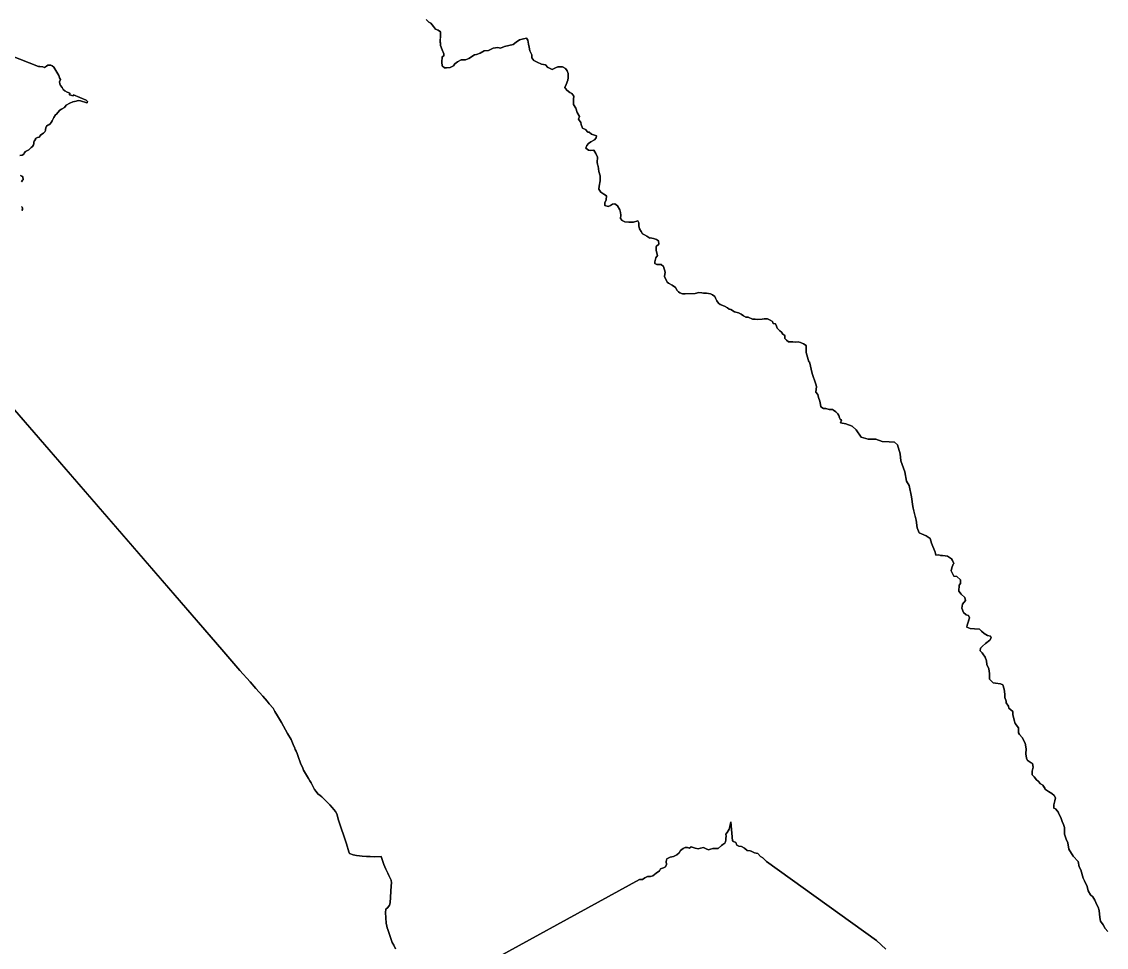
# Model space of a CAD drawing. Header units: inches. Extents: x 33.9 to 41.9, y -4.8 to 5.4.
# Drawn here: x 37.679 to 38.417, y -2.767 to -2.137 of the extents above; entities that cross this region are included whole.
import ezdxf

# ---------------------------------------------------------------- set-up
doc = ezdxf.new("R2010")
doc.units = ezdxf.units.IN
doc.header["$MEASUREMENT"] = 0
doc.layers.add('Counties', color=7, linetype='Continuous')

msp = doc.modelspace()

# ---------------------------------------------------------------- linework, layer by layer
at = {"layer": 'Counties'}
for points in [[(37.95402, -2.13548), (37.95578, -2.13738), (37.95711, -2.13811), (37.95902, -2.14045), (37.96035, -2.1422), (37.96226, -2.14293), (37.96373, -2.14395), (37.96373, -2.14615), (37.96358, -2.15009), (37.96367, -2.15197), (37.96373, -2.1533), (37.96476, -2.15623), (37.96594, -2.15885), (37.96594, -2.16032), (37.9649, -2.1609), (37.96461, -2.1647), (37.9649, -2.16718), (37.96652, -2.16835), (37.96785, -2.1685), (37.97035, -2.1682), (37.97256, -2.16703), (37.97359, -2.16572), (37.97521, -2.16441), (37.97787, -2.16294), (37.98067, -2.16294), (37.98302, -2.16207), (37.98685, -2.15973), (37.98833, -2.15944), (37.99083, -2.15856), (37.99348, -2.15681), (37.99628, -2.15666), (37.99952, -2.15506), (38.00276, -2.15462), (38.00453, -2.15506), (38.00718, -2.15403), (38.01028, -2.1533), (38.01308, -2.15257), (38.01529, -2.15097), (38.0175, -2.14936), (38.02015, -2.14863), (38.02221, -2.14834), (38.02324, -2.14965), (38.02368, -2.15228), (38.02398, -2.15447), (38.02456, -2.15681), (38.02589, -2.15958), (38.02589, -2.16163), (38.02721, -2.16338), (38.02957, -2.1647), (38.03237, -2.16587), (38.03517, -2.16631), (38.03664, -2.1682), (38.03752, -2.16835), (38.03973, -2.16952), (38.04194, -2.1685), (38.04356, -2.16777), (38.04666, -2.16777), (38.04886, -2.16893), (38.04989, -2.17054), (38.05063, -2.17229), (38.05063, -2.17522), (38.05033, -2.17682), (38.04915, -2.17974), (38.04842, -2.18179), (38.04974, -2.18369), (38.0518, -2.18529), (38.05298, -2.18602), (38.05445, -2.18778), (38.05416, -2.18968), (38.0543, -2.19333), (38.05578, -2.19581), (38.05666, -2.19888), (38.05828, -2.20166), (38.05754, -2.20341), (38.05931, -2.2056), (38.05945, -2.20691), (38.06034, -2.2094), (38.0624, -2.21042), (38.06402, -2.21217), (38.0649, -2.21232), (38.06637, -2.21349), (38.06844, -2.21436), (38.06976, -2.2148), (38.06961, -2.21597), (38.06844, -2.21743), (38.06593, -2.21875), (38.06446, -2.21991), (38.06328, -2.22123), (38.06269, -2.22313), (38.06431, -2.22444), (38.06563, -2.22459), (38.06814, -2.22444), (38.06932, -2.22663), (38.07064, -2.22912), (38.0702, -2.23292), (38.07049, -2.23394), (38.07078, -2.23482), (38.07093, -2.2354), (38.07137, -2.23905), (38.07225, -2.24197), (38.0724, -2.24533), (38.07166, -2.24884), (38.07151, -2.25103), (38.07284, -2.25307), (38.07475, -2.25439), (38.07667, -2.25556), (38.07652, -2.25819), (38.07549, -2.26038), (38.07549, -2.26198), (38.0777, -2.26286), (38.07946, -2.26213), (38.08079, -2.26111), (38.08226, -2.26096), (38.08403, -2.26228), (38.08565, -2.26505), (38.08609, -2.26695), (38.08638, -2.26871), (38.08624, -2.2709), (38.08741, -2.27221), (38.08903, -2.27309), (38.09183, -2.27338), (38.09331, -2.27352), (38.09448, -2.27352), (38.09493, -2.27338), (38.09802, -2.2725), (38.09876, -2.27396), (38.09875, -2.27586), (38.09905, -2.27805), (38.10023, -2.27966), (38.10126, -2.28127), (38.10243, -2.28214), (38.1042, -2.28287), (38.10612, -2.28419), (38.10626, -2.28404), (38.10862, -2.28463), (38.11068, -2.28521), (38.11201, -2.28609), (38.11215, -2.28828), (38.11053, -2.29003), (38.11038, -2.29266), (38.11127, -2.29602), (38.11024, -2.29777), (38.1095, -2.3004), (38.10964, -2.30157), (38.11082, -2.3023), (38.11377, -2.30216), (38.11554, -2.30362), (38.11656, -2.30741), (38.11612, -2.31034), (38.11789, -2.31413), (38.11892, -2.31501), (38.12142, -2.31632), (38.12363, -2.31793), (38.12481, -2.31983), (38.12569, -2.32071), (38.12658, -2.32158), (38.12834, -2.32217), (38.13026, -2.32217), (38.13689, -2.32188), (38.13954, -2.32129), (38.1416, -2.32158), (38.14263, -2.32173), (38.14469, -2.32173), (38.14734, -2.32217), (38.14882, -2.32275), (38.15029, -2.32407), (38.15088, -2.32509), (38.15162, -2.32699), (38.15279, -2.32845), (38.15397, -2.32947), (38.15692, -2.33064), (38.15898, -2.33166), (38.16001, -2.33254), (38.16133, -2.33283), (38.16384, -2.33444), (38.16634, -2.33502), (38.16826, -2.33605), (38.16988, -2.33707), (38.17135, -2.33794), (38.17297, -2.33809), (38.17592, -2.33941), (38.17768, -2.33941), (38.1796, -2.3397), (38.18254, -2.33941), (38.18402, -2.33911), (38.18623, -2.33926), (38.18799, -2.33999), (38.18947, -2.34101), (38.19005, -2.34233), (38.19153, -2.34262), (38.19226, -2.34408), (38.19285, -2.34554), (38.19447, -2.34729), (38.19565, -2.34817), (38.19653, -2.34948), (38.19801, -2.35051), (38.198, -2.35255), (38.19904, -2.35372), (38.20036, -2.35474), (38.20331, -2.35489), (38.20522, -2.35504), (38.20699, -2.35489), (38.20861, -2.35533), (38.21067, -2.35606), (38.21244, -2.35737), (38.21244, -2.35883), (38.21244, -2.36044), (38.21258, -2.36205), (38.21347, -2.36526), (38.2142, -2.36833), (38.21481, -2.36835), (38.21662, -2.37626), (38.21906, -2.38352), (38.2195, -2.38527), (38.21905, -2.38892), (38.22053, -2.39068), (38.22097, -2.39272), (38.22185, -2.39521), (38.22229, -2.3974), (38.22244, -2.399), (38.2242, -2.40017), (38.22597, -2.40017), (38.22803, -2.40076), (38.23039, -2.4009), (38.23113, -2.4012), (38.23275, -2.40251), (38.23407, -2.40382), (38.23466, -2.40485), (38.2351, -2.40645), (38.23569, -2.40733), (38.23657, -2.40806), (38.2358, -2.40988), (38.23945, -2.4106), (38.2438, -2.41216), (38.24646, -2.41456), (38.24996, -2.41965), (38.25473, -2.42093), (38.25978, -2.42108), (38.26427, -2.4225), (38.26904, -2.42279), (38.27255, -2.42308), (38.27451, -2.42492), (38.27633, -2.43099), (38.27688, -2.43565), (38.27968, -2.44314), (38.2808, -2.44963), (38.28248, -2.45246), (38.28415, -2.46022), (38.28498, -2.46685), (38.28604, -2.47102), (38.28736, -2.47603), (38.28791, -2.4814), (38.28931, -2.48479), (38.29408, -2.48663), (38.29674, -2.48861), (38.29772, -2.49172), (38.30017, -2.4979), (38.30047, -2.49878), (38.30061, -2.49994), (38.30268, -2.49965), (38.30385, -2.50009), (38.30533, -2.50009), (38.30709, -2.50038), (38.30871, -2.50053), (38.31078, -2.50184), (38.31136, -2.50243), (38.312, -2.50356), (38.31284, -2.50564), (38.31239, -2.50608), (38.31151, -2.50856), (38.31107, -2.51061), (38.31298, -2.51411), (38.3149, -2.51441), (38.31755, -2.51674), (38.31754, -2.51923), (38.31651, -2.52039), (38.31636, -2.52434), (38.31798, -2.52638), (38.32049, -2.52857), (38.32093, -2.53062), (38.31886, -2.53325), (38.31842, -2.53588), (38.3196, -2.5388), (38.32122, -2.54041), (38.32284, -2.54084), (38.32357, -2.54245), (38.32284, -2.54479), (38.32195, -2.54742), (38.3218, -2.54888), (38.32401, -2.54976), (38.32696, -2.55005), (38.33035, -2.55019), (38.33182, -2.55165), (38.33359, -2.55311), (38.33462, -2.55385), (38.33594, -2.55443), (38.33786, -2.55487), (38.3383, -2.55604), (38.33741, -2.55779), (38.33447, -2.55998), (38.3324, -2.56173), (38.33108, -2.56305), (38.33093, -2.56495), (38.33225, -2.56626), (38.33314, -2.56758), (38.33417, -2.56918), (38.33505, -2.57167), (38.33549, -2.57415), (38.33682, -2.57707), (38.33711, -2.58043), (38.33726, -2.58423), (38.33961, -2.58671), (38.34138, -2.58686), (38.34477, -2.58744), (38.34624, -2.58817), (38.34727, -2.59109), (38.34771, -2.59431), (38.34771, -2.59665), (38.34844, -2.59913), (38.34859, -2.6003), (38.35021, -2.60249), (38.35036, -2.60395), (38.35301, -2.60614), (38.35315, -2.60833), (38.35389, -2.61213), (38.35477, -2.61447), (38.35683, -2.61724), (38.35683, -2.6206), (38.35771, -2.62177), (38.35948, -2.62382), (38.36139, -2.62776), (38.36213, -2.6317), (38.36183, -2.63506), (38.36227, -2.63799), (38.36316, -2.63945), (38.3636, -2.63974), (38.36551, -2.6412), (38.36654, -2.64164), (38.36684, -2.64398), (38.36625, -2.64675), (38.36625, -2.64923), (38.36757, -2.65055), (38.36919, -2.65274), (38.37022, -2.65347), (38.37199, -2.65537), (38.37346, -2.65625), (38.37479, -2.65829), (38.37537, -2.65931), (38.37729, -2.66063), (38.3795, -2.66194), (38.38112, -2.66326), (38.382, -2.66501), (38.38171, -2.66691), (38.38097, -2.66968), (38.38097, -2.67202), (38.38215, -2.67246), (38.38347, -2.67392), (38.38406, -2.67509), (38.38568, -2.6783), (38.38656, -2.68093), (38.38759, -2.68312), (38.38818, -2.68502), (38.38832, -2.6897), (38.38935, -2.69306), (38.39038, -2.69554), (38.39112, -2.69992), (38.39421, -2.7046), (38.39745, -2.7081), (38.39818, -2.7119), (38.39936, -2.7138), (38.40098, -2.71964), (38.40186, -2.72125), (38.40363, -2.72519), (38.40422, -2.72811), (38.40584, -2.73089), (38.40746, -2.7322), (38.40893, -2.7344), (38.40952, -2.736), (38.4101, -2.73761), (38.41114, -2.73936), (38.41187, -2.74155), (38.41202, -2.74389), (38.41216, -2.74623), (38.41275, -2.74871), (38.41452, -2.75134), (38.41599, -2.75382), (38.41761, -2.75587)], [(38.41761, -2.75587), (38.41599, -2.75382), (38.41452, -2.75134), (38.41275, -2.74871), (38.41216, -2.74623), (38.41187, -2.74155), (38.41114, -2.73936), (38.4101, -2.73761), (38.40893, -2.7344), (38.40746, -2.7322), (38.40584, -2.73089), (38.40422, -2.72811), (38.40363, -2.72519), (38.40186, -2.72125), (38.40098, -2.71964), (38.39936, -2.7138), (38.39818, -2.7119), (38.39745, -2.7081), (38.39421, -2.7046), (38.39112, -2.69992), (38.39038, -2.69554), (38.38935, -2.69306), (38.38832, -2.6897), (38.38818, -2.68502), (38.38759, -2.68312), (38.38656, -2.68093), (38.38568, -2.6783), (38.38392, -2.67479), (38.38347, -2.67392), (38.38215, -2.67246), (38.38097, -2.67202), (38.38097, -2.66968), (38.38171, -2.66691), (38.382, -2.66501), (38.38112, -2.66326), (38.3795, -2.66194), (38.37729, -2.66063), (38.37537, -2.65931), (38.37346, -2.65625), (38.37199, -2.65537), (38.37022, -2.65347), (38.36919, -2.65274), (38.36757, -2.65055), (38.36625, -2.64923), (38.36625, -2.64675), (38.36684, -2.64398), (38.36654, -2.64164), (38.36551, -2.6412), (38.3636, -2.63974), (38.36316, -2.63945), (38.36227, -2.63799), (38.36183, -2.63506), (38.36213, -2.6317), (38.36139, -2.62776), (38.35948, -2.62382), (38.35771, -2.62177), (38.35683, -2.6206), (38.35683, -2.61724), (38.35477, -2.61447), (38.35389, -2.61213), (38.35315, -2.60833), (38.35301, -2.60614), (38.35036, -2.60395), (38.35021, -2.60249), (38.34859, -2.6003), (38.34844, -2.59913), (38.34771, -2.59665), (38.34771, -2.59431), (38.34727, -2.59109), (38.34624, -2.58817), (38.34477, -2.58744), (38.34138, -2.58686), (38.33961, -2.58671), (38.33726, -2.58423), (38.33711, -2.58043), (38.33682, -2.57707), (38.33549, -2.57415), (38.33505, -2.57167), (38.33417, -2.56918), (38.33225, -2.56626), (38.33093, -2.56495), (38.33108, -2.56305), (38.3324, -2.56173), (38.33447, -2.55998), (38.33741, -2.55779), (38.3383, -2.55604), (38.33786, -2.55487), (38.33594, -2.55443), (38.33462, -2.55385), (38.33359, -2.55311), (38.33182, -2.55165), (38.33035, -2.55019), (38.32696, -2.55005), (38.32401, -2.54976), (38.3218, -2.54888), (38.32195, -2.54742), (38.32357, -2.54245), (38.32284, -2.54084), (38.32122, -2.54041), (38.3196, -2.5388), (38.31842, -2.53588), (38.31886, -2.53325), (38.32093, -2.53062), (38.32049, -2.52857), (38.31798, -2.52638), (38.31636, -2.52434), (38.31651, -2.52039), (38.31754, -2.51923), (38.31755, -2.51674), (38.3149, -2.51441), (38.31298, -2.51411), (38.31107, -2.51061), (38.31151, -2.50856), (38.31239, -2.50608), (38.31284, -2.50564), (38.312, -2.50356), (38.31136, -2.50243), (38.31078, -2.50184), (38.30871, -2.50053), (38.30709, -2.50038), (38.30533, -2.50009), (38.30385, -2.50009), (38.30268, -2.49965), (38.30061, -2.49994), (38.30047, -2.49878), (38.30017, -2.4979), (38.29772, -2.49172), (38.29674, -2.48861), (38.29408, -2.48663), (38.28931, -2.48479), (38.28791, -2.4814), (38.28736, -2.47603), (38.28498, -2.46685), (38.28415, -2.46022), (38.28248, -2.45246), (38.2808, -2.44963), (38.27968, -2.44314), (38.27688, -2.43565), (38.27633, -2.43099), (38.27451, -2.42492), (38.27255, -2.42308), (38.26904, -2.42279), (38.26427, -2.4225), (38.25978, -2.42108), (38.25473, -2.42093), (38.24996, -2.41965), (38.24646, -2.41456), (38.2438, -2.41216), (38.23945, -2.4106), (38.2358, -2.40988), (38.23657, -2.40806), (38.23569, -2.40733), (38.2351, -2.40645), (38.23466, -2.40485), (38.23407, -2.40382), (38.23275, -2.40251), (38.23113, -2.4012), (38.23039, -2.4009), (38.22803, -2.40076), (38.22597, -2.40017), (38.2242, -2.40017), (38.22244, -2.399), (38.22229, -2.3974), (38.22185, -2.39521), (38.22097, -2.39272), (38.22053, -2.39068), (38.21905, -2.38892), (38.2195, -2.38527), (38.21906, -2.38352), (38.21662, -2.37626), (38.21481, -2.36835), (38.2142, -2.36833), (38.21258, -2.36205), (38.21244, -2.36044), (38.21244, -2.35737), (38.21067, -2.35606), (38.20861, -2.35533), (38.20699, -2.35489), (38.20522, -2.35504), (38.20331, -2.35489), (38.20036, -2.35474), (38.19904, -2.35372), (38.198, -2.35255), (38.19801, -2.35051), (38.19653, -2.34948), (38.19565, -2.34817), (38.19447, -2.34729), (38.19285, -2.34554), (38.19226, -2.34408), (38.19153, -2.34262), (38.19005, -2.34233), (38.18972, -2.34157), (38.18947, -2.34101), (38.18799, -2.33999), (38.18623, -2.33926), (38.18402, -2.33911), (38.18254, -2.33941), (38.1796, -2.3397), (38.17768, -2.33941), (38.17592, -2.33941), (38.17297, -2.33809), (38.17135, -2.33794), (38.16988, -2.33707), (38.16826, -2.33605), (38.16634, -2.33502), (38.16384, -2.33444), (38.16133, -2.33283), (38.16001, -2.33254), (38.15898, -2.33166), (38.15692, -2.33064), (38.15397, -2.32947), (38.15279, -2.32845), (38.15162, -2.32699), (38.15088, -2.32509), (38.15029, -2.32407), (38.14882, -2.32275), (38.14734, -2.32217), (38.14469, -2.32173), (38.14263, -2.32173), (38.1416, -2.32158), (38.13954, -2.32129), (38.13689, -2.32188), (38.13026, -2.32217), (38.12834, -2.32217), (38.12658, -2.32158), (38.12569, -2.32071), (38.12481, -2.31983), (38.12363, -2.31793), (38.12142, -2.31632), (38.11892, -2.31501), (38.11789, -2.31413), (38.11612, -2.31034), (38.11656, -2.30741), (38.11554, -2.30362), (38.11377, -2.30216), (38.11082, -2.3023), (38.10964, -2.30157), (38.1095, -2.3004), (38.11024, -2.29777), (38.11127, -2.29602), (38.11038, -2.29266), (38.11053, -2.29003), (38.11215, -2.28828), (38.11201, -2.28609), (38.11068, -2.28521), (38.10862, -2.28463), (38.10626, -2.28404), (38.10612, -2.28419), (38.1042, -2.28287), (38.10243, -2.28214), (38.10126, -2.28127), (38.10023, -2.27966), (38.09905, -2.27805), (38.09875, -2.27586), (38.09876, -2.27396), (38.09802, -2.2725), (38.09493, -2.27338), (38.09448, -2.27352), (38.09331, -2.27352), (38.09183, -2.27338), (38.08903, -2.27309), (38.08741, -2.27221), (38.08624, -2.2709), (38.08638, -2.26871), (38.08609, -2.26695), (38.08565, -2.26505), (38.08403, -2.26228), (38.08226, -2.26096), (38.08079, -2.26111), (38.07946, -2.26213), (38.0777, -2.26286), (38.07549, -2.26198), (38.07549, -2.26038), (38.07652, -2.25819), (38.07667, -2.25556), (38.07475, -2.25439), (38.07284, -2.25307), (38.07151, -2.25103), (38.07166, -2.24884), (38.0724, -2.24533), (38.07225, -2.24197), (38.07137, -2.23905), (38.07093, -2.2354), (38.07078, -2.23482), (38.07049, -2.23394), (38.0702, -2.23292), (38.07064, -2.22912), (38.06932, -2.22663), (38.06814, -2.22444), (38.06563, -2.22459), (38.06431, -2.22444), (38.06269, -2.22313), (38.06328, -2.22123), (38.06446, -2.21991), (38.06593, -2.21875), (38.06844, -2.21743), (38.06961, -2.21597), (38.06976, -2.2148), (38.06844, -2.21436), (38.06637, -2.21349), (38.0649, -2.21232), (38.06402, -2.21217), (38.0624, -2.21042), (38.06034, -2.2094), (38.05945, -2.20691), (38.05931, -2.2056), (38.05754, -2.20341), (38.05828, -2.20166), (38.05666, -2.19888), (38.05578, -2.19581), (38.0543, -2.19333), (38.05416, -2.18968), (38.05445, -2.18778), (38.05298, -2.18602), (38.0518, -2.18529), (38.04974, -2.18369), (38.04842, -2.18179), (38.04915, -2.17974), (38.05033, -2.17682), (38.05063, -2.17522), (38.05063, -2.17229), (38.04989, -2.17054), (38.04886, -2.16893), (38.04666, -2.16777), (38.04356, -2.16777), (38.04194, -2.1685), (38.03973, -2.16952), (38.03752, -2.16835), (38.03664, -2.1682), (38.03517, -2.16631), (38.03237, -2.16587), (38.02957, -2.1647), (38.02721, -2.16338), (38.02589, -2.16163), (38.02589, -2.15958), (38.02456, -2.15681), (38.02398, -2.15447), (38.02368, -2.15228), (38.02324, -2.14965), (38.02221, -2.14834), (38.02015, -2.14863), (38.0175, -2.14936), (38.01529, -2.15097), (38.01308, -2.15257), (38.01028, -2.1533), (38.00718, -2.15403), (38.00453, -2.15506), (38.00276, -2.15462), (37.99952, -2.15506), (37.99628, -2.15666), (37.99348, -2.15681), (37.99083, -2.15856), (37.98833, -2.15944), (37.98685, -2.15973), (37.98302, -2.16207), (37.98067, -2.16294), (37.97787, -2.16294), (37.97521, -2.16441), (37.97359, -2.16572), (37.97256, -2.16703), (37.97035, -2.1682), (37.96785, -2.1685), (37.96652, -2.16835), (37.9649, -2.16718), (37.96461, -2.1647), (37.9649, -2.1609), (37.96594, -2.16032), (37.96594, -2.15885), (37.96476, -2.15623), (37.96373, -2.1533), (37.96358, -2.15009), (37.96373, -2.14731), (37.96373, -2.14615), (37.96373, -2.14395), (37.96226, -2.14293), (37.96035, -2.1422), (37.95902, -2.14045), (37.95711, -2.13811), (37.95578, -2.13738), (37.95402, -2.13548)], [(37.95402, -2.13548), (37.95578, -2.13738), (37.95711, -2.13811), (37.95902, -2.14045), (37.96035, -2.1422), (37.96226, -2.14293), (37.96373, -2.14395), (37.96373, -2.14615), (37.96358, -2.15009), (37.96367, -2.15197), (37.96373, -2.1533), (37.96476, -2.15623), (37.96594, -2.15885), (37.96594, -2.16032), (37.9649, -2.1609), (37.96461, -2.1647), (37.9649, -2.16718), (37.96652, -2.16835), (37.96785, -2.1685), (37.97035, -2.1682), (37.97256, -2.16703), (37.97359, -2.16572), (37.97521, -2.16441), (37.97787, -2.16294), (37.98067, -2.16294), (37.98302, -2.16207), (37.98685, -2.15973), (37.98833, -2.15944), (37.99083, -2.15856), (37.99348, -2.15681), (37.99628, -2.15666), (37.99952, -2.15506), (38.00276, -2.15462), (38.00453, -2.15506), (38.00718, -2.15403), (38.01028, -2.1533), (38.01308, -2.15257), (38.01529, -2.15097), (38.0175, -2.14936), (38.02015, -2.14863), (38.02221, -2.14834), (38.02324, -2.14965), (38.02368, -2.15228), (38.02398, -2.15447), (38.02456, -2.15681), (38.02589, -2.15958), (38.02589, -2.16163), (38.02721, -2.16338), (38.02957, -2.1647), (38.03237, -2.16587), (38.03517, -2.16631), (38.03664, -2.1682), (38.03752, -2.16835), (38.03973, -2.16952), (38.04194, -2.1685), (38.04356, -2.16777), (38.04666, -2.16777), (38.04886, -2.16893), (38.04989, -2.17054), (38.05063, -2.17229), (38.05063, -2.17522), (38.05033, -2.17682), (38.04915, -2.17974), (38.04842, -2.18179), (38.04974, -2.18369), (38.0518, -2.18529), (38.05298, -2.18602), (38.05445, -2.18778), (38.05416, -2.18968), (38.0543, -2.19333), (38.05578, -2.19581), (38.05666, -2.19888), (38.05828, -2.20166), (38.05754, -2.20341), (38.05931, -2.2056), (38.05945, -2.20691), (38.06034, -2.2094), (38.0624, -2.21042), (38.06402, -2.21217), (38.0649, -2.21232), (38.06637, -2.21349), (38.06844, -2.21436), (38.06976, -2.2148), (38.06961, -2.21597), (38.06844, -2.21743), (38.06593, -2.21875), (38.06446, -2.21991), (38.06328, -2.22123), (38.06269, -2.22313), (38.06431, -2.22444), (38.06563, -2.22459), (38.06814, -2.22444), (38.06932, -2.22663), (38.07064, -2.22912), (38.0702, -2.23292), (38.07049, -2.23394), (38.07078, -2.23482), (38.07093, -2.2354), (38.07137, -2.23905), (38.07225, -2.24197), (38.0724, -2.24533), (38.07166, -2.24884), (38.07151, -2.25103), (38.07284, -2.25307), (38.07475, -2.25439), (38.07667, -2.25556), (38.07652, -2.25819), (38.07549, -2.26038), (38.07549, -2.26198), (38.0777, -2.26286), (38.07946, -2.26213), (38.08079, -2.26111), (38.08226, -2.26096), (38.08403, -2.26228), (38.08565, -2.26505), (38.08609, -2.26695), (38.08638, -2.26871), (38.08624, -2.2709), (38.08741, -2.27221), (38.08903, -2.27309), (38.09183, -2.27338), (38.09331, -2.27352), (38.09448, -2.27352), (38.09493, -2.27338), (38.09802, -2.2725), (38.09876, -2.27396), (38.09875, -2.27586), (38.09905, -2.27805), (38.10023, -2.27966), (38.10126, -2.28127), (38.10243, -2.28214), (38.1042, -2.28287), (38.10612, -2.28419), (38.10626, -2.28404), (38.10862, -2.28463), (38.11068, -2.28521), (38.11201, -2.28609), (38.11215, -2.28828), (38.11053, -2.29003), (38.11038, -2.29266), (38.11127, -2.29602), (38.11024, -2.29777), (38.1095, -2.3004), (38.10964, -2.30157), (38.11082, -2.3023), (38.11377, -2.30216), (38.11554, -2.30362), (38.11656, -2.30741), (38.11612, -2.31034), (38.11789, -2.31413), (38.11892, -2.31501), (38.12142, -2.31632), (38.12363, -2.31793), (38.12481, -2.31983), (38.12569, -2.32071), (38.12658, -2.32158), (38.12834, -2.32217), (38.13026, -2.32217), (38.13689, -2.32188), (38.13954, -2.32129), (38.1416, -2.32158), (38.14263, -2.32173), (38.14469, -2.32173), (38.14734, -2.32217), (38.14882, -2.32275), (38.15029, -2.32407), (38.15088, -2.32509), (38.15162, -2.32699), (38.15279, -2.32845), (38.15397, -2.32947), (38.15692, -2.33064), (38.15898, -2.33166), (38.16001, -2.33254), (38.16133, -2.33283), (38.16384, -2.33444), (38.16634, -2.33502), (38.16826, -2.33605), (38.16988, -2.33707), (38.17135, -2.33794), (38.17297, -2.33809), (38.17592, -2.33941), (38.17768, -2.33941), (38.1796, -2.3397), (38.18254, -2.33941), (38.18402, -2.33911), (38.18623, -2.33926), (38.18799, -2.33999), (38.18947, -2.34101), (38.19005, -2.34233), (38.19153, -2.34262), (38.19226, -2.34408), (38.19285, -2.34554), (38.19447, -2.34729), (38.19565, -2.34817), (38.19653, -2.34948), (38.19801, -2.35051), (38.198, -2.35255), (38.19904, -2.35372), (38.20036, -2.35474), (38.20331, -2.35489), (38.20522, -2.35504), (38.20699, -2.35489), (38.20861, -2.35533), (38.21067, -2.35606), (38.21244, -2.35737), (38.21244, -2.35883), (38.21244, -2.36044), (38.21258, -2.36205), (38.21347, -2.36526), (38.2142, -2.36833), (38.21481, -2.36835), (38.21662, -2.37626), (38.21906, -2.38352), (38.2195, -2.38527), (38.21905, -2.38892), (38.22053, -2.39068), (38.22097, -2.39272), (38.22185, -2.39521), (38.22229, -2.3974), (38.22244, -2.399), (38.2242, -2.40017), (38.22597, -2.40017), (38.22803, -2.40076), (38.23039, -2.4009), (38.23113, -2.4012), (38.23275, -2.40251), (38.23407, -2.40382), (38.23466, -2.40485), (38.2351, -2.40645), (38.23569, -2.40733), (38.23657, -2.40806), (38.2358, -2.40988), (38.23945, -2.4106), (38.2438, -2.41216), (38.24646, -2.41456), (38.24996, -2.41965), (38.25473, -2.42093), (38.25978, -2.42108), (38.26427, -2.4225), (38.26904, -2.42279), (38.27255, -2.42308), (38.27451, -2.42492), (38.27633, -2.43099), (38.27688, -2.43565), (38.27968, -2.44314), (38.2808, -2.44963), (38.28248, -2.45246), (38.28415, -2.46022), (38.28498, -2.46685), (38.28604, -2.47102), (38.28736, -2.47603), (38.28791, -2.4814), (38.28931, -2.48479), (38.29408, -2.48663), (38.29674, -2.48861), (38.29772, -2.49172), (38.30017, -2.4979), (38.30047, -2.49878), (38.30061, -2.49994), (38.30268, -2.49965), (38.30385, -2.50009), (38.30533, -2.50009), (38.30709, -2.50038), (38.30871, -2.50053), (38.31078, -2.50184), (38.31136, -2.50243), (38.312, -2.50356), (38.31284, -2.50564), (38.31239, -2.50608), (38.31151, -2.50856), (38.31107, -2.51061), (38.31298, -2.51411), (38.3149, -2.51441), (38.31755, -2.51674), (38.31754, -2.51923), (38.31651, -2.52039), (38.31636, -2.52434), (38.31798, -2.52638), (38.32049, -2.52857), (38.32093, -2.53062), (38.31886, -2.53325), (38.31842, -2.53588), (38.3196, -2.5388), (38.32122, -2.54041), (38.32284, -2.54084), (38.32357, -2.54245), (38.32284, -2.54479), (38.32195, -2.54742), (38.3218, -2.54888), (38.32401, -2.54976), (38.32696, -2.55005), (38.33035, -2.55019), (38.33182, -2.55165), (38.33359, -2.55311), (38.33462, -2.55385), (38.33594, -2.55443), (38.33786, -2.55487), (38.3383, -2.55604), (38.33741, -2.55779), (38.33447, -2.55998), (38.3324, -2.56173), (38.33108, -2.56305), (38.33093, -2.56495), (38.33225, -2.56626), (38.33314, -2.56758), (38.33417, -2.56918), (38.33505, -2.57167), (38.33549, -2.57415), (38.33682, -2.57707), (38.33711, -2.58043), (38.33726, -2.58423), (38.33961, -2.58671), (38.34138, -2.58686), (38.34477, -2.58744), (38.34624, -2.58817), (38.34727, -2.59109), (38.34771, -2.59431), (38.34771, -2.59665), (38.34844, -2.59913), (38.34859, -2.6003), (38.35021, -2.60249), (38.35036, -2.60395), (38.35301, -2.60614), (38.35315, -2.60833), (38.35389, -2.61213), (38.35477, -2.61447), (38.35683, -2.61724), (38.35683, -2.6206), (38.35771, -2.62177), (38.35948, -2.62382), (38.36139, -2.62776), (38.36213, -2.6317), (38.36183, -2.63506), (38.36227, -2.63799), (38.36316, -2.63945), (38.3636, -2.63974), (38.36551, -2.6412), (38.36654, -2.64164), (38.36684, -2.64398), (38.36625, -2.64675), (38.36625, -2.64923), (38.36757, -2.65055), (38.36919, -2.65274), (38.37022, -2.65347), (38.37199, -2.65537), (38.37346, -2.65625), (38.37479, -2.65829), (38.37537, -2.65931), (38.37729, -2.66063), (38.3795, -2.66194), (38.38112, -2.66326), (38.382, -2.66501), (38.38171, -2.66691), (38.38097, -2.66968), (38.38097, -2.67202), (38.38215, -2.67246), (38.38347, -2.67392), (38.38406, -2.67509), (38.38568, -2.6783), (38.38656, -2.68093), (38.38759, -2.68312), (38.38818, -2.68502), (38.38832, -2.6897), (38.38935, -2.69306), (38.39038, -2.69554), (38.39112, -2.69992), (38.39421, -2.7046), (38.39745, -2.7081), (38.39818, -2.7119), (38.39936, -2.7138), (38.40098, -2.71964), (38.40186, -2.72125), (38.40363, -2.72519), (38.40422, -2.72811), (38.40584, -2.73089), (38.40746, -2.7322), (38.40893, -2.7344), (38.40952, -2.736), (38.4101, -2.73761), (38.41114, -2.73936), (38.41187, -2.74155), (38.41202, -2.74389), (38.41216, -2.74623), (38.41275, -2.74871), (38.41452, -2.75134), (38.41599, -2.75382), (38.41761, -2.75587)], [(38.41761, -2.75587), (38.41599, -2.75382), (38.41452, -2.75134), (38.41275, -2.74871), (38.41216, -2.74623), (38.41187, -2.74155), (38.41114, -2.73936), (38.4101, -2.73761), (38.40893, -2.7344), (38.40746, -2.7322), (38.40584, -2.73089), (38.40422, -2.72811), (38.40363, -2.72519), (38.40186, -2.72125), (38.40098, -2.71964), (38.39936, -2.7138), (38.39818, -2.7119), (38.39745, -2.7081), (38.39421, -2.7046), (38.39112, -2.69992), (38.39038, -2.69554), (38.38935, -2.69306), (38.38832, -2.6897), (38.38818, -2.68502), (38.38759, -2.68312), (38.38656, -2.68093), (38.38568, -2.6783), (38.38392, -2.67479), (38.38347, -2.67392), (38.38215, -2.67246), (38.38097, -2.67202), (38.38097, -2.66968), (38.38171, -2.66691), (38.382, -2.66501), (38.38112, -2.66326), (38.3795, -2.66194), (38.37729, -2.66063), (38.37537, -2.65931), (38.37346, -2.65625), (38.37199, -2.65537), (38.37022, -2.65347), (38.36919, -2.65274), (38.36757, -2.65055), (38.36625, -2.64923), (38.36625, -2.64675), (38.36684, -2.64398), (38.36654, -2.64164), (38.36551, -2.6412), (38.3636, -2.63974), (38.36316, -2.63945), (38.36227, -2.63799), (38.36183, -2.63506), (38.36213, -2.6317), (38.36139, -2.62776), (38.35948, -2.62382), (38.35771, -2.62177), (38.35683, -2.6206), (38.35683, -2.61724), (38.35477, -2.61447), (38.35389, -2.61213), (38.35315, -2.60833), (38.35301, -2.60614), (38.35036, -2.60395), (38.35021, -2.60249), (38.34859, -2.6003), (38.34844, -2.59913), (38.34771, -2.59665), (38.34771, -2.59431), (38.34727, -2.59109), (38.34624, -2.58817), (38.34477, -2.58744), (38.34138, -2.58686), (38.33961, -2.58671), (38.33726, -2.58423), (38.33711, -2.58043), (38.33682, -2.57707), (38.33549, -2.57415), (38.33505, -2.57167), (38.33417, -2.56918), (38.33225, -2.56626), (38.33093, -2.56495), (38.33108, -2.56305), (38.3324, -2.56173), (38.33447, -2.55998), (38.33741, -2.55779), (38.3383, -2.55604), (38.33786, -2.55487), (38.33594, -2.55443), (38.33462, -2.55385), (38.33359, -2.55311), (38.33182, -2.55165), (38.33035, -2.55019), (38.32696, -2.55005), (38.32401, -2.54976), (38.3218, -2.54888), (38.32195, -2.54742), (38.32357, -2.54245), (38.32284, -2.54084), (38.32122, -2.54041), (38.3196, -2.5388), (38.31842, -2.53588), (38.31886, -2.53325), (38.32093, -2.53062), (38.32049, -2.52857), (38.31798, -2.52638), (38.31636, -2.52434), (38.31651, -2.52039), (38.31754, -2.51923), (38.31755, -2.51674), (38.3149, -2.51441), (38.31298, -2.51411), (38.31107, -2.51061), (38.31151, -2.50856), (38.31239, -2.50608), (38.31284, -2.50564), (38.312, -2.50356), (38.31136, -2.50243), (38.31078, -2.50184), (38.30871, -2.50053), (38.30709, -2.50038), (38.30533, -2.50009), (38.30385, -2.50009), (38.30268, -2.49965), (38.30061, -2.49994), (38.30047, -2.49878), (38.30017, -2.4979), (38.29772, -2.49172), (38.29674, -2.48861), (38.29408, -2.48663), (38.28931, -2.48479), (38.28791, -2.4814), (38.28736, -2.47603), (38.28498, -2.46685), (38.28415, -2.46022), (38.28248, -2.45246), (38.2808, -2.44963), (38.27968, -2.44314), (38.27688, -2.43565), (38.27633, -2.43099), (38.27451, -2.42492), (38.27255, -2.42308), (38.26904, -2.42279), (38.26427, -2.4225), (38.25978, -2.42108), (38.25473, -2.42093), (38.24996, -2.41965), (38.24646, -2.41456), (38.2438, -2.41216), (38.23945, -2.4106), (38.2358, -2.40988), (38.23657, -2.40806), (38.23569, -2.40733), (38.2351, -2.40645), (38.23466, -2.40485), (38.23407, -2.40382), (38.23275, -2.40251), (38.23113, -2.4012), (38.23039, -2.4009), (38.22803, -2.40076), (38.22597, -2.40017), (38.2242, -2.40017), (38.22244, -2.399), (38.22229, -2.3974), (38.22185, -2.39521), (38.22097, -2.39272), (38.22053, -2.39068), (38.21905, -2.38892), (38.2195, -2.38527), (38.21906, -2.38352), (38.21662, -2.37626), (38.21481, -2.36835), (38.2142, -2.36833), (38.21258, -2.36205), (38.21244, -2.36044), (38.21244, -2.35737), (38.21067, -2.35606), (38.20861, -2.35533), (38.20699, -2.35489), (38.20522, -2.35504), (38.20331, -2.35489), (38.20036, -2.35474), (38.19904, -2.35372), (38.198, -2.35255), (38.19801, -2.35051), (38.19653, -2.34948), (38.19565, -2.34817), (38.19447, -2.34729), (38.19285, -2.34554), (38.19226, -2.34408), (38.19153, -2.34262), (38.19005, -2.34233), (38.18972, -2.34157), (38.18947, -2.34101), (38.18799, -2.33999), (38.18623, -2.33926), (38.18402, -2.33911), (38.18254, -2.33941), (38.1796, -2.3397), (38.17768, -2.33941), (38.17592, -2.33941), (38.17297, -2.33809), (38.17135, -2.33794), (38.16988, -2.33707), (38.16826, -2.33605), (38.16634, -2.33502), (38.16384, -2.33444), (38.16133, -2.33283), (38.16001, -2.33254), (38.15898, -2.33166), (38.15692, -2.33064), (38.15397, -2.32947), (38.15279, -2.32845), (38.15162, -2.32699), (38.15088, -2.32509), (38.15029, -2.32407), (38.14882, -2.32275), (38.14734, -2.32217), (38.14469, -2.32173), (38.14263, -2.32173), (38.1416, -2.32158), (38.13954, -2.32129), (38.13689, -2.32188), (38.13026, -2.32217), (38.12834, -2.32217), (38.12658, -2.32158), (38.12569, -2.32071), (38.12481, -2.31983), (38.12363, -2.31793), (38.12142, -2.31632), (38.11892, -2.31501), (38.11789, -2.31413), (38.11612, -2.31034), (38.11656, -2.30741), (38.11554, -2.30362), (38.11377, -2.30216), (38.11082, -2.3023), (38.10964, -2.30157), (38.1095, -2.3004), (38.11024, -2.29777), (38.11127, -2.29602), (38.11038, -2.29266), (38.11053, -2.29003), (38.11215, -2.28828), (38.11201, -2.28609), (38.11068, -2.28521), (38.10862, -2.28463), (38.10626, -2.28404), (38.10612, -2.28419), (38.1042, -2.28287), (38.10243, -2.28214), (38.10126, -2.28127), (38.10023, -2.27966), (38.09905, -2.27805), (38.09875, -2.27586), (38.09876, -2.27396), (38.09802, -2.2725), (38.09493, -2.27338), (38.09448, -2.27352), (38.09331, -2.27352), (38.09183, -2.27338), (38.08903, -2.27309), (38.08741, -2.27221), (38.08624, -2.2709), (38.08638, -2.26871), (38.08609, -2.26695), (38.08565, -2.26505), (38.08403, -2.26228), (38.08226, -2.26096), (38.08079, -2.26111), (38.07946, -2.26213), (38.0777, -2.26286), (38.07549, -2.26198), (38.07549, -2.26038), (38.07652, -2.25819), (38.07667, -2.25556), (38.07475, -2.25439), (38.07284, -2.25307), (38.07151, -2.25103), (38.07166, -2.24884), (38.0724, -2.24533), (38.07225, -2.24197), (38.07137, -2.23905), (38.07093, -2.2354), (38.07078, -2.23482), (38.07049, -2.23394), (38.0702, -2.23292), (38.07064, -2.22912), (38.06932, -2.22663), (38.06814, -2.22444), (38.06563, -2.22459), (38.06431, -2.22444), (38.06269, -2.22313), (38.06328, -2.22123), (38.06446, -2.21991), (38.06593, -2.21875), (38.06844, -2.21743), (38.06961, -2.21597), (38.06976, -2.2148), (38.06844, -2.21436), (38.06637, -2.21349), (38.0649, -2.21232), (38.06402, -2.21217), (38.0624, -2.21042), (38.06034, -2.2094), (38.05945, -2.20691), (38.05931, -2.2056), (38.05754, -2.20341), (38.05828, -2.20166), (38.05666, -2.19888), (38.05578, -2.19581), (38.0543, -2.19333), (38.05416, -2.18968), (38.05445, -2.18778), (38.05298, -2.18602), (38.0518, -2.18529), (38.04974, -2.18369), (38.04842, -2.18179), (38.04915, -2.17974), (38.05033, -2.17682), (38.05063, -2.17522), (38.05063, -2.17229), (38.04989, -2.17054), (38.04886, -2.16893), (38.04666, -2.16777), (38.04356, -2.16777), (38.04194, -2.1685), (38.03973, -2.16952), (38.03752, -2.16835), (38.03664, -2.1682), (38.03517, -2.16631), (38.03237, -2.16587), (38.02957, -2.1647), (38.02721, -2.16338), (38.02589, -2.16163), (38.02589, -2.15958), (38.02456, -2.15681), (38.02398, -2.15447), (38.02368, -2.15228), (38.02324, -2.14965), (38.02221, -2.14834), (38.02015, -2.14863), (38.0175, -2.14936), (38.01529, -2.15097), (38.01308, -2.15257), (38.01028, -2.1533), (38.00718, -2.15403), (38.00453, -2.15506), (38.00276, -2.15462), (37.99952, -2.15506), (37.99628, -2.15666), (37.99348, -2.15681), (37.99083, -2.15856), (37.98833, -2.15944), (37.98685, -2.15973), (37.98302, -2.16207), (37.98067, -2.16294), (37.97787, -2.16294), (37.97521, -2.16441), (37.97359, -2.16572), (37.97256, -2.16703), (37.97035, -2.1682), (37.96785, -2.1685), (37.96652, -2.16835), (37.9649, -2.16718), (37.96461, -2.1647), (37.9649, -2.1609), (37.96594, -2.16032), (37.96594, -2.15885), (37.96476, -2.15623), (37.96373, -2.1533), (37.96358, -2.15009), (37.96373, -2.14731), (37.96373, -2.14615), (37.96373, -2.14395), (37.96226, -2.14293), (37.96035, -2.1422), (37.95902, -2.14045), (37.95711, -2.13811), (37.95578, -2.13738), (37.95402, -2.13548)], [(37.67767, -2.22811), (37.67914, -2.22789), (37.68022, -2.2272), (37.68052, -2.22658), (37.68145, -2.22528), (37.68268, -2.22467), (37.68369, -2.22414), (37.68461, -2.22322), (37.6853, -2.22269), (37.68623, -2.222), (37.68692, -2.22093), (37.687, -2.22039), (37.68715, -2.21909), (37.68723, -2.21825), (37.68816, -2.21718), (37.68831, -2.21649), (37.68954, -2.2158), (37.6907, -2.21557), (37.69139, -2.21473), (37.69193, -2.21404), (37.69363, -2.21297), (37.69448, -2.21198), (37.69494, -2.21114), (37.69494, -2.21045), (37.69517, -2.20915), (37.69571, -2.20816), (37.69656, -2.20754), (37.69741, -2.20716), (37.6981, -2.20647), (37.6988, -2.20563), (37.69949, -2.20441), (37.70018, -2.20311), (37.70072, -2.20234), (37.70188, -2.20051), (37.70257, -2.20005), (37.7035, -2.19883), (37.70489, -2.19722), (37.70589, -2.19661), (37.70797, -2.19539), (37.70905, -2.19386), (37.71152, -2.1924), (37.7136, -2.19164), (37.71591, -2.1911), (37.7173, -2.19072), (37.71892, -2.1908), (37.72023, -2.19126), (37.72177, -2.19187), (37.72308, -2.19225), (37.72339, -2.19225), (37.7237, -2.19141), (37.72277, -2.19042), (37.71414, -2.18675), (37.71375, -2.18759), (37.71136, -2.18675), (37.71167, -2.18567), (37.70974, -2.18499), (37.7082, -2.18415), (37.70704, -2.18323), (37.70627, -2.18185), (37.70527, -2.18055), (37.70481, -2.1794), (37.70465, -2.17803), (37.70527, -2.17642), (37.70465, -2.17528), (37.70419, -2.17359), (37.70072, -2.16801), (37.69957, -2.16709), (37.69856, -2.16671), (37.69671, -2.16656), (37.69564, -2.16732), (37.69432, -2.16816), (37.69324, -2.16771), (37.69109, -2.16763), (37.69024, -2.16748), (37.66487, -2.15761)], [(37.66487, -2.15761), (37.69024, -2.16748), (37.69109, -2.16763), (37.69324, -2.16771), (37.69432, -2.16816), (37.69564, -2.16732), (37.69671, -2.16656), (37.69856, -2.16671), (37.69957, -2.16709), (37.70072, -2.16801), (37.70419, -2.17359), (37.70465, -2.17528), (37.70527, -2.17642), (37.70465, -2.17803), (37.70481, -2.1794), (37.70527, -2.18055), (37.70627, -2.18185), (37.70704, -2.18323), (37.7082, -2.18415), (37.70974, -2.18499), (37.71167, -2.18567), (37.71136, -2.18675), (37.71375, -2.18759), (37.71414, -2.18675), (37.72277, -2.19042), (37.7237, -2.19141), (37.72339, -2.19225), (37.72308, -2.19225), (37.72177, -2.19187), (37.72023, -2.19126), (37.71892, -2.1908), (37.7173, -2.19072), (37.71591, -2.1911), (37.7136, -2.19164), (37.71152, -2.1924), (37.70905, -2.19386), (37.70797, -2.19539), (37.70589, -2.19661), (37.70489, -2.19722), (37.7035, -2.19883), (37.70257, -2.20005), (37.70188, -2.20051), (37.70072, -2.20234), (37.70018, -2.20311), (37.69949, -2.20441), (37.6988, -2.20563), (37.6981, -2.20647), (37.69741, -2.20716), (37.69656, -2.20754), (37.69571, -2.20816), (37.69517, -2.20915), (37.69494, -2.21045), (37.69494, -2.21114), (37.69448, -2.21198), (37.69363, -2.21297), (37.69193, -2.21404), (37.69139, -2.21473), (37.6907, -2.21557), (37.68954, -2.2158), (37.68831, -2.21649), (37.68816, -2.21718), (37.68723, -2.21825), (37.68715, -2.21909), (37.687, -2.22039), (37.68692, -2.22093), (37.68623, -2.222), (37.6853, -2.22269), (37.68461, -2.22322), (37.68369, -2.22414), (37.68268, -2.22467), (37.68145, -2.22528), (37.68052, -2.22658), (37.68022, -2.2272), (37.67914, -2.22789), (37.67767, -2.22811)], [(37.67767, -2.22811), (37.67914, -2.22789), (37.68022, -2.2272), (37.68052, -2.22658), (37.68145, -2.22528), (37.68268, -2.22467), (37.68369, -2.22414), (37.68461, -2.22322), (37.6853, -2.22269), (37.68623, -2.222), (37.68692, -2.22093), (37.687, -2.22039), (37.68715, -2.21909), (37.68723, -2.21825), (37.68816, -2.21718), (37.68831, -2.21649), (37.68954, -2.2158), (37.6907, -2.21557), (37.69139, -2.21473), (37.69193, -2.21404), (37.69363, -2.21297), (37.69448, -2.21198), (37.69494, -2.21114), (37.69494, -2.21045), (37.69517, -2.20915), (37.69571, -2.20816), (37.69656, -2.20754), (37.69741, -2.20716), (37.6981, -2.20647), (37.6988, -2.20563), (37.69949, -2.20441), (37.70018, -2.20311), (37.70072, -2.20234), (37.70188, -2.20051), (37.70257, -2.20005), (37.7035, -2.19883), (37.70489, -2.19722), (37.70589, -2.19661), (37.70797, -2.19539), (37.70905, -2.19386), (37.71152, -2.1924), (37.7136, -2.19164), (37.71591, -2.1911), (37.7173, -2.19072), (37.71892, -2.1908), (37.72023, -2.19126), (37.72177, -2.19187), (37.72308, -2.19225), (37.72339, -2.19225), (37.7237, -2.19141), (37.72277, -2.19042), (37.71414, -2.18675), (37.71375, -2.18759), (37.71136, -2.18675), (37.71167, -2.18567), (37.70974, -2.18499), (37.7082, -2.18415), (37.70704, -2.18323), (37.70627, -2.18185), (37.70527, -2.18055), (37.70481, -2.1794), (37.70465, -2.17803), (37.70527, -2.17642), (37.70465, -2.17528), (37.70419, -2.17359), (37.70072, -2.16801), (37.69957, -2.16709), (37.69856, -2.16671), (37.69671, -2.16656), (37.69564, -2.16732), (37.69432, -2.16816), (37.69324, -2.16771), (37.69109, -2.16763), (37.69024, -2.16748), (37.66487, -2.15761)], [(37.66487, -2.15761), (37.69024, -2.16748), (37.69109, -2.16763), (37.69324, -2.16771), (37.69432, -2.16816), (37.69564, -2.16732), (37.69671, -2.16656), (37.69856, -2.16671), (37.69957, -2.16709), (37.70072, -2.16801), (37.70419, -2.17359), (37.70465, -2.17528), (37.70527, -2.17642), (37.70465, -2.17803), (37.70481, -2.1794), (37.70527, -2.18055), (37.70627, -2.18185), (37.70704, -2.18323), (37.7082, -2.18415), (37.70974, -2.18499), (37.71167, -2.18567), (37.71136, -2.18675), (37.71375, -2.18759), (37.71414, -2.18675), (37.72277, -2.19042), (37.7237, -2.19141), (37.72339, -2.19225), (37.72308, -2.19225), (37.72177, -2.19187), (37.72023, -2.19126), (37.71892, -2.1908), (37.7173, -2.19072), (37.71591, -2.1911), (37.7136, -2.19164), (37.71152, -2.1924), (37.70905, -2.19386), (37.70797, -2.19539), (37.70589, -2.19661), (37.70489, -2.19722), (37.7035, -2.19883), (37.70257, -2.20005), (37.70188, -2.20051), (37.70072, -2.20234), (37.70018, -2.20311), (37.69949, -2.20441), (37.6988, -2.20563), (37.6981, -2.20647), (37.69741, -2.20716), (37.69656, -2.20754), (37.69571, -2.20816), (37.69517, -2.20915), (37.69494, -2.21045), (37.69494, -2.21114), (37.69448, -2.21198), (37.69363, -2.21297), (37.69193, -2.21404), (37.69139, -2.21473), (37.6907, -2.21557), (37.68954, -2.2158), (37.68831, -2.21649), (37.68816, -2.21718), (37.68723, -2.21825), (37.68715, -2.21909), (37.687, -2.22039), (37.68692, -2.22093), (37.68623, -2.222), (37.6853, -2.22269), (37.68461, -2.22322), (37.68369, -2.22414), (37.68268, -2.22467), (37.68145, -2.22528), (37.68052, -2.22658), (37.68022, -2.2272), (37.67914, -2.22789), (37.67767, -2.22811)], [(37.67875, -2.24601), (37.67929, -2.24486), (37.67975, -2.24455), (37.6796, -2.24264), (37.67891, -2.24203), (37.67813, -2.24157)], [(37.67813, -2.24157), (37.67891, -2.24203), (37.6796, -2.24264), (37.67975, -2.24455), (37.67929, -2.24486), (37.67875, -2.24601)], [(37.67875, -2.24601), (37.67929, -2.24486), (37.67975, -2.24455), (37.6796, -2.24264), (37.67891, -2.24203), (37.67813, -2.24157)], [(37.67813, -2.24157), (37.67891, -2.24203), (37.6796, -2.24264), (37.67975, -2.24455), (37.67929, -2.24486), (37.67875, -2.24601)], [(37.67883, -2.26558), (37.67937, -2.26489), (37.67937, -2.26382), (37.67914, -2.26321), (37.67875, -2.26283)], [(37.67875, -2.26283), (37.67914, -2.26321), (37.67937, -2.26382), (37.67937, -2.26489), (37.67883, -2.26558)], [(37.67883, -2.26558), (37.67937, -2.26489), (37.67937, -2.26382), (37.67914, -2.26321), (37.67875, -2.26283)], [(37.67875, -2.26283), (37.67914, -2.26321), (37.67937, -2.26382), (37.67937, -2.26489), (37.67883, -2.26558)], [(37.93316, -2.76759), (37.93201, -2.76506), (37.93085, -2.7633), (37.92757, -2.75379), (37.92751, -2.75352), (37.92739, -2.75286), (37.92734, -2.75274), (37.92725, -2.75227), (37.9267, -2.75026), (37.92627, -2.74292), (37.92649, -2.74055), (37.92786, -2.73939), (37.92911, -2.73791), (37.92941, -2.73626), (37.93026, -2.72479), (37.93038, -2.72265), (37.93015, -2.721), (37.9293, -2.7192), (37.9286, -2.71779), (37.92792, -2.71619), (37.9272, -2.71477), (37.92653, -2.71334), (37.92597, -2.71189), (37.92523, -2.71022), (37.92337, -2.70488), (37.91851, -2.70496), (37.91597, -2.70481), (37.91335, -2.70473), (37.91034, -2.70465), (37.90857, -2.70435), (37.90649, -2.70412), (37.90433, -2.70374), (37.90178, -2.70267), (37.90134, -2.70157), (37.8997, -2.69609), (37.89446, -2.68018), (37.89321, -2.67588), (37.89238, -2.67417), (37.89128, -2.67292), (37.89004, -2.67147), (37.88845, -2.66967), (37.88722, -2.66861), (37.88615, -2.66739), (37.88453, -2.66579), (37.88303, -2.66434), (37.88178, -2.66331), (37.88035, -2.66213), (37.87916, -2.66065), (37.87804, -2.65922), (37.87703, -2.65753), (37.87565, -2.65476), (37.87483, -2.65331), (37.87393, -2.65177), (37.87065, -2.64612), (37.87004, -2.64467), (37.86854, -2.64126), (37.86683, -2.63686), (37.86617, -2.63473), (37.86547, -2.63323), (37.86486, -2.63193), (37.86455, -2.63117), (37.86355, -2.62865), (37.86207, -2.62532), (37.85969, -2.62115), (37.85553, -2.61374), (37.85291, -2.60922), (37.85113, -2.60624), (37.8499, -2.60404), (37.84728, -2.60104), (37.84581, -2.59928), (37.84281, -2.59569), (37.8381, -2.59064), (37.83425, -2.58613), (37.82723, -2.57825), (37.81505, -2.56403), (37.75017, -2.48896), (37.64479, -2.36754)], [(37.64479, -2.36754), (37.81505, -2.56403), (37.82723, -2.57825), (37.83425, -2.58613), (37.8381, -2.59064), (37.84281, -2.59569), (37.84581, -2.59928), (37.84728, -2.60104), (37.8499, -2.60404), (37.85113, -2.60624), (37.85291, -2.60922), (37.85553, -2.61374), (37.85969, -2.62115), (37.86207, -2.62532), (37.86355, -2.62865), (37.86455, -2.63117), (37.86486, -2.63193), (37.86547, -2.63323), (37.86617, -2.63473), (37.86683, -2.63686), (37.86854, -2.64126), (37.87004, -2.64467), (37.87065, -2.64612), (37.87393, -2.65177), (37.87483, -2.65331), (37.87565, -2.65476), (37.87703, -2.65753), (37.87804, -2.65922), (37.87916, -2.66065), (37.88035, -2.66213), (37.88178, -2.66331), (37.88303, -2.66434), (37.88453, -2.66579), (37.88615, -2.66739), (37.88722, -2.66861), (37.88845, -2.66967), (37.89004, -2.67147), (37.89128, -2.67292), (37.89238, -2.67417), (37.89321, -2.67588), (37.89446, -2.68018), (37.8997, -2.69609), (37.90134, -2.70157), (37.90178, -2.70267), (37.90433, -2.70374), (37.90649, -2.70412), (37.90857, -2.70435), (37.91034, -2.70465), (37.91335, -2.70473), (37.91597, -2.70481), (37.91851, -2.70496), (37.92337, -2.70488), (37.92523, -2.71022), (37.92597, -2.71189), (37.92653, -2.71334), (37.9272, -2.71477), (37.92792, -2.71619), (37.9286, -2.71779), (37.9293, -2.7192), (37.93015, -2.721), (37.93038, -2.72265), (37.93026, -2.72479), (37.92941, -2.73626), (37.92911, -2.73791), (37.92786, -2.73939), (37.92649, -2.74055), (37.92627, -2.74292), (37.9267, -2.75026), (37.92725, -2.75227), (37.92734, -2.75274), (37.92739, -2.75286), (37.92751, -2.75352), (37.92757, -2.75379), (37.93085, -2.7633), (37.93201, -2.76506), (37.93316, -2.76759)], [(37.93316, -2.76759), (37.93201, -2.76506), (37.93085, -2.7633), (37.92757, -2.75379), (37.92751, -2.75352), (37.92739, -2.75286), (37.92734, -2.75274), (37.92725, -2.75227), (37.9267, -2.75026), (37.92627, -2.74292), (37.92649, -2.74055), (37.92786, -2.73939), (37.92911, -2.73791), (37.92941, -2.73626), (37.93026, -2.72479), (37.93038, -2.72265), (37.93015, -2.721), (37.9293, -2.7192), (37.9286, -2.71779), (37.92792, -2.71619), (37.9272, -2.71477), (37.92653, -2.71334), (37.92597, -2.71189), (37.92523, -2.71022), (37.92337, -2.70488), (37.91851, -2.70496), (37.91597, -2.70481), (37.91335, -2.70473), (37.91034, -2.70465), (37.90857, -2.70435), (37.90649, -2.70412), (37.90433, -2.70374), (37.90178, -2.70267), (37.90134, -2.70157), (37.8997, -2.69609), (37.89446, -2.68018), (37.89321, -2.67588), (37.89238, -2.67417), (37.89128, -2.67292), (37.89004, -2.67147), (37.88845, -2.66967), (37.88722, -2.66861), (37.88615, -2.66739), (37.88453, -2.66579), (37.88303, -2.66434), (37.88178, -2.66331), (37.88035, -2.66213), (37.87916, -2.66065), (37.87804, -2.65922), (37.87703, -2.65753), (37.87565, -2.65476), (37.87483, -2.65331), (37.87393, -2.65177), (37.87065, -2.64612), (37.87004, -2.64467), (37.86854, -2.64126), (37.86683, -2.63686), (37.86617, -2.63473), (37.86547, -2.63323), (37.86486, -2.63193), (37.86455, -2.63117), (37.86355, -2.62865), (37.86207, -2.62532), (37.85969, -2.62115), (37.85553, -2.61374), (37.85291, -2.60922), (37.85113, -2.60624), (37.8499, -2.60404), (37.84728, -2.60104), (37.84581, -2.59928), (37.84281, -2.59569), (37.8381, -2.59064), (37.83425, -2.58613), (37.82723, -2.57825), (37.81505, -2.56403), (37.75017, -2.48896), (37.64479, -2.36754)], [(37.64479, -2.36754), (37.81505, -2.56403), (37.82723, -2.57825), (37.83425, -2.58613), (37.8381, -2.59064), (37.84281, -2.59569), (37.84581, -2.59928), (37.84728, -2.60104), (37.8499, -2.60404), (37.85113, -2.60624), (37.85291, -2.60922), (37.85553, -2.61374), (37.85969, -2.62115), (37.86207, -2.62532), (37.86355, -2.62865), (37.86455, -2.63117), (37.86486, -2.63193), (37.86547, -2.63323), (37.86617, -2.63473), (37.86683, -2.63686), (37.86854, -2.64126), (37.87004, -2.64467), (37.87065, -2.64612), (37.87393, -2.65177), (37.87483, -2.65331), (37.87565, -2.65476), (37.87703, -2.65753), (37.87804, -2.65922), (37.87916, -2.66065), (37.88035, -2.66213), (37.88178, -2.66331), (37.88303, -2.66434), (37.88453, -2.66579), (37.88615, -2.66739), (37.88722, -2.66861), (37.88845, -2.66967), (37.89004, -2.67147), (37.89128, -2.67292), (37.89238, -2.67417), (37.89321, -2.67588), (37.89446, -2.68018), (37.8997, -2.69609), (37.90134, -2.70157), (37.90178, -2.70267), (37.90433, -2.70374), (37.90649, -2.70412), (37.90857, -2.70435), (37.91034, -2.70465), (37.91335, -2.70473), (37.91597, -2.70481), (37.91851, -2.70496), (37.92337, -2.70488), (37.92523, -2.71022), (37.92597, -2.71189), (37.92653, -2.71334), (37.9272, -2.71477), (37.92792, -2.71619), (37.9286, -2.71779), (37.9293, -2.7192), (37.93015, -2.721), (37.93038, -2.72265), (37.93026, -2.72479), (37.92941, -2.73626), (37.92911, -2.73791), (37.92786, -2.73939), (37.92649, -2.74055), (37.92627, -2.74292), (37.9267, -2.75026), (37.92725, -2.75227), (37.92734, -2.75274), (37.92739, -2.75286), (37.92751, -2.75352), (37.92757, -2.75379), (37.93085, -2.7633), (37.93201, -2.76506), (37.93316, -2.76759)], [(38.26662, -2.76785), (38.26043, -2.76186), (38.18548, -2.70825), (38.18297, -2.70576), (38.1815, -2.70489), (38.17959, -2.70284), (38.17738, -2.70226), (38.17635, -2.70182), (38.17517, -2.70124), (38.17429, -2.70094), (38.17237, -2.70065), (38.17046, -2.69905), (38.16839, -2.69802), (38.16677, -2.69773), (38.1653, -2.69715), (38.16471, -2.69539), (38.16295, -2.69452), (38.16236, -2.69423), (38.16133, -2.68122), (38.1603, -2.68546), (38.16, -2.68619), (38.15868, -2.68853), (38.15779, -2.6897), (38.15809, -2.69087), (38.15794, -2.69247), (38.15779, -2.69349), (38.1575, -2.69481), (38.15705, -2.69583), (38.15587, -2.69656), (38.15484, -2.69744), (38.15263, -2.69948), (38.15057, -2.69934), (38.1491, -2.69934), (38.14748, -2.69978), (38.14615, -2.70021), (38.14438, -2.69963), (38.14262, -2.69875), (38.14055, -2.69905), (38.13893, -2.69963), (38.13702, -2.69905), (38.13422, -2.69817), (38.13304, -2.69905), (38.13172, -2.69861), (38.1301, -2.69861), (38.12877, -2.69948), (38.127, -2.7008), (38.12612, -2.70226), (38.1245, -2.70357), (38.12229, -2.70489), (38.11993, -2.70518), (38.11772, -2.7065), (38.11728, -2.70825), (38.11757, -2.71029), (38.11683, -2.71175), (38.11536, -2.71263), (38.11344, -2.71321), (38.11271, -2.71453), (38.1105, -2.71614), (38.10814, -2.71789), (38.10652, -2.71833), (38.1046, -2.71833), (38.10284, -2.71935), (38.10107, -2.72037), (38.099, -2.72037), (37.97506, -2.78856)], [(37.97506, -2.78856), (38.099, -2.72037), (38.10107, -2.72037), (38.10284, -2.71935), (38.1046, -2.71833), (38.10652, -2.71833), (38.10814, -2.71789), (38.1105, -2.71614), (38.11271, -2.71453), (38.11344, -2.71321), (38.11536, -2.71263), (38.11683, -2.71175), (38.11757, -2.71029), (38.11728, -2.70825), (38.11772, -2.7065), (38.11993, -2.70518), (38.12229, -2.70489), (38.1245, -2.70357), (38.12612, -2.70226), (38.127, -2.7008), (38.12877, -2.69948), (38.1301, -2.69861), (38.13172, -2.69861), (38.13304, -2.69905), (38.13422, -2.69817), (38.13702, -2.69905), (38.13893, -2.69963), (38.14055, -2.69905), (38.14262, -2.69875), (38.14438, -2.69963), (38.14615, -2.70021), (38.14748, -2.69978), (38.1491, -2.69934), (38.15057, -2.69934), (38.15263, -2.69948), (38.15484, -2.69744), (38.15587, -2.69656), (38.15705, -2.69583), (38.1575, -2.69481), (38.15779, -2.69349), (38.15794, -2.69247), (38.15809, -2.69087), (38.15779, -2.6897), (38.15868, -2.68853), (38.16, -2.68619), (38.1603, -2.68546), (38.16133, -2.68122), (38.16236, -2.69423), (38.16295, -2.69452), (38.16471, -2.69539), (38.1653, -2.69715), (38.16677, -2.69773), (38.16839, -2.69802), (38.17046, -2.69905), (38.17237, -2.70065), (38.17429, -2.70094), (38.17517, -2.70124), (38.17635, -2.70182), (38.17738, -2.70226), (38.17959, -2.70284), (38.1815, -2.70489), (38.18297, -2.70576), (38.18548, -2.70825), (38.26043, -2.76186), (38.26662, -2.76785)], [(38.26662, -2.76785), (38.26043, -2.76186), (38.18548, -2.70825), (38.18297, -2.70576), (38.1815, -2.70489), (38.17959, -2.70284), (38.17738, -2.70226), (38.17635, -2.70182), (38.17517, -2.70124), (38.17429, -2.70094), (38.17237, -2.70065), (38.17046, -2.69905), (38.16839, -2.69802), (38.16677, -2.69773), (38.1653, -2.69715), (38.16471, -2.69539), (38.16295, -2.69452), (38.16236, -2.69423), (38.16133, -2.68122), (38.1603, -2.68546), (38.16, -2.68619), (38.15868, -2.68853), (38.15779, -2.6897), (38.15809, -2.69087), (38.15794, -2.69247), (38.15779, -2.69349), (38.1575, -2.69481), (38.15705, -2.69583), (38.15587, -2.69656), (38.15484, -2.69744), (38.15263, -2.69948), (38.15057, -2.69934), (38.1491, -2.69934), (38.14748, -2.69978), (38.14615, -2.70021), (38.14438, -2.69963), (38.14262, -2.69875), (38.14055, -2.69905), (38.13893, -2.69963), (38.13702, -2.69905), (38.13422, -2.69817), (38.13304, -2.69905), (38.13172, -2.69861), (38.1301, -2.69861), (38.12877, -2.69948), (38.127, -2.7008), (38.12612, -2.70226), (38.1245, -2.70357), (38.12229, -2.70489), (38.11993, -2.70518), (38.11772, -2.7065), (38.11728, -2.70825), (38.11757, -2.71029), (38.11683, -2.71175), (38.11536, -2.71263), (38.11344, -2.71321), (38.11271, -2.71453), (38.1105, -2.71614), (38.10814, -2.71789), (38.10652, -2.71833), (38.1046, -2.71833), (38.10284, -2.71935), (38.10107, -2.72037), (38.099, -2.72037), (37.97506, -2.78856)], [(37.97506, -2.78856), (38.099, -2.72037), (38.10107, -2.72037), (38.10284, -2.71935), (38.1046, -2.71833), (38.10652, -2.71833), (38.10814, -2.71789), (38.1105, -2.71614), (38.11271, -2.71453), (38.11344, -2.71321), (38.11536, -2.71263), (38.11683, -2.71175), (38.11757, -2.71029), (38.11728, -2.70825), (38.11772, -2.7065), (38.11993, -2.70518), (38.12229, -2.70489), (38.1245, -2.70357), (38.12612, -2.70226), (38.127, -2.7008), (38.12877, -2.69948), (38.1301, -2.69861), (38.13172, -2.69861), (38.13304, -2.69905), (38.13422, -2.69817), (38.13702, -2.69905), (38.13893, -2.69963), (38.14055, -2.69905), (38.14262, -2.69875), (38.14438, -2.69963), (38.14615, -2.70021), (38.14748, -2.69978), (38.1491, -2.69934), (38.15057, -2.69934), (38.15263, -2.69948), (38.15484, -2.69744), (38.15587, -2.69656), (38.15705, -2.69583), (38.1575, -2.69481), (38.15779, -2.69349), (38.15794, -2.69247), (38.15809, -2.69087), (38.15779, -2.6897), (38.15868, -2.68853), (38.16, -2.68619), (38.1603, -2.68546), (38.16133, -2.68122), (38.16236, -2.69423), (38.16295, -2.69452), (38.16471, -2.69539), (38.1653, -2.69715), (38.16677, -2.69773), (38.16839, -2.69802), (38.17046, -2.69905), (38.17237, -2.70065), (38.17429, -2.70094), (38.17517, -2.70124), (38.17635, -2.70182), (38.17738, -2.70226), (38.17959, -2.70284), (38.1815, -2.70489), (38.18297, -2.70576), (38.18548, -2.70825), (38.26043, -2.76186), (38.26662, -2.76785)]]:
    msp.add_lwpolyline(points, dxfattribs=at)

doc.saveas('drawing.dxf')
